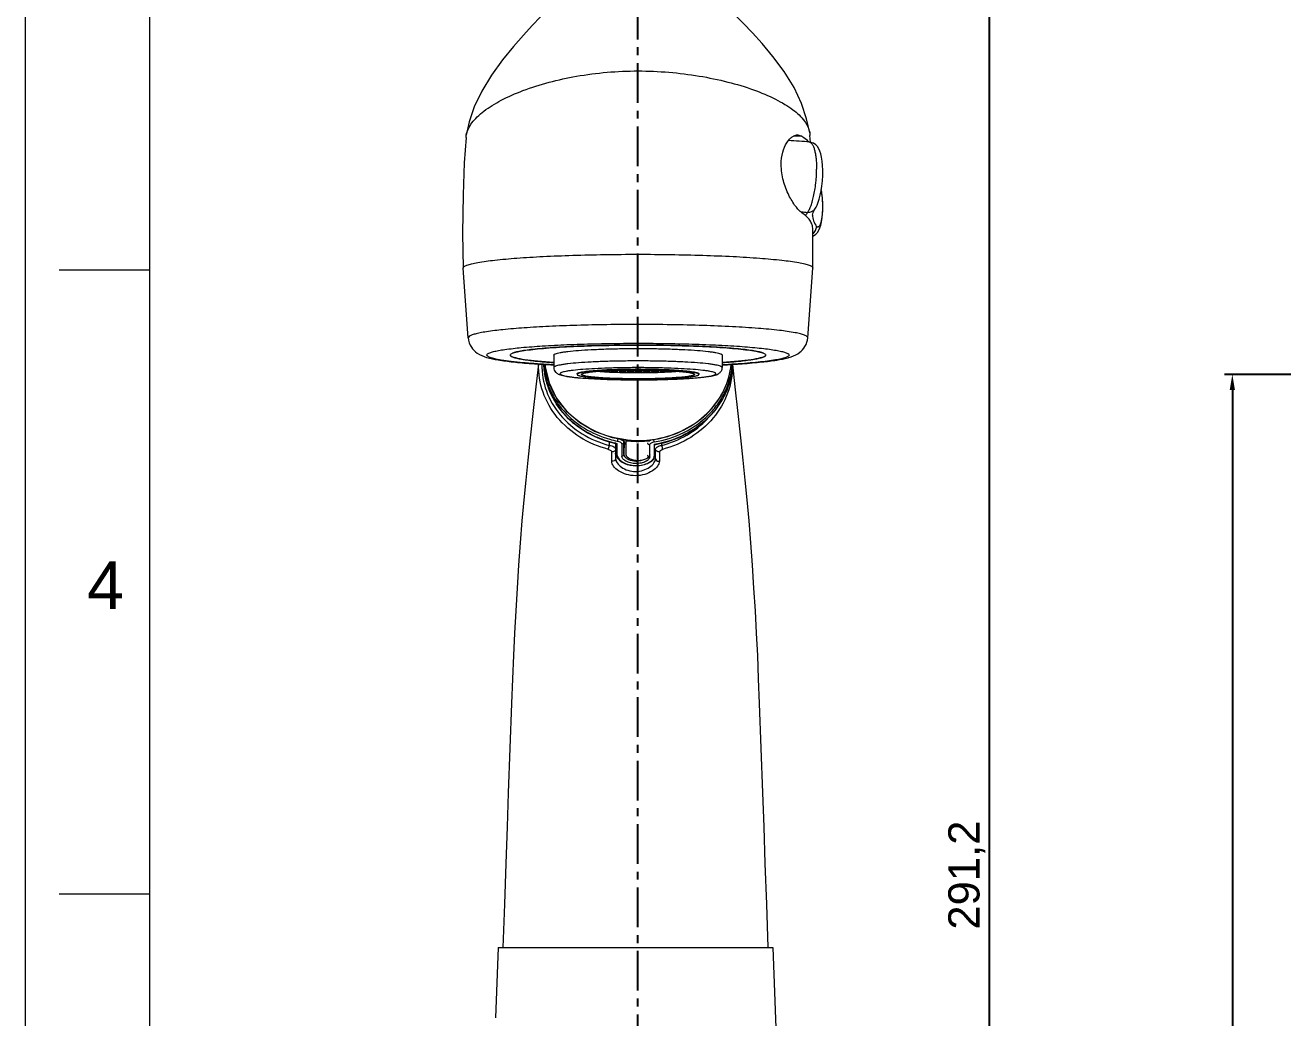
# Model space of a CAD drawing. Header units: millimetres. Extents: x 1991 to 2585, y -707 to 133.
# Drawn here: x 1990.7 to 2192.3, y -306.6 to -147.5 of the extents above; entities that cross this region are included whole.
import ezdxf

# ---------------------------------------------------------------- set-up
doc = ezdxf.new("R2010")
doc.units = ezdxf.units.MM
doc.header["$LTSCALE"] = 0.1
doc.linetypes.add('CENTERX2', pattern=[101.6, 63.5, -12.7, 12.7, -12.7])
doc.layers.get('0').update_dxf_attribs({"lineweight": 13})
doc.layers.add('CENTER', color=1, linetype='CENTERX2')
doc.layers.add('DIM', color=3, linetype='Continuous', lineweight=9)
doc.styles.get("Standard").update_dxf_attribs({"font": 'arial.ttf'})
doc.dimstyles.new('ISO-25', dxfattribs={"dimtxt": 2.5, "dimasz": 2.5, "dimexe": 1.25, "dimexo": 0.625, "dimtad": 1, "dimlfac": 1.33325, "dimtxsty": 'Standard', "dimcen": 2.5, "dimadec": 0, "dimazin": 0, "dimtfac": 1, "dimtmove": 0, "dimatfit": 3, "dimfxl": 0, "dimarcsym": 0})

# ---------------------------------------------------------------- blocks, each defined once
blk = doc.blocks.new('*D23')
at = {"layer": 'Defpoints', "color": 0}
for p in [(2234.84, -203.48), (2184.19, -429.31), (2408.34, -429.31)]:
    blk.add_point(p, dxfattribs=at)
at = {"layer": 'DIM', "color": 3, "lineweight": -2}
for p, q in [((2234.21, -203.48), (2182.94, -203.48)), ((2184.19, -205.98), (2184.19, -426.81)), ((2407.72, -429.31), (2182.94, -429.31))]:
    blk.add_line(p, q, dxfattribs=at)
at = {"layer": 'DIM', "color": 3}
for points in [[(2183.77, -205.98), (2184.61, -205.98), (2184.19, -203.48)], [(2183.77, -426.81), (2184.61, -426.81), (2184.19, -429.31)]]:
    blk.add_solid(points, dxfattribs=at)
at = {"layer": 'DIM', "color": 3, "insert": (2180.56, -316.4), "char_height": 5, "attachment_point": 5, "rotation": 90}
blk.add_mtext('225,8', dxfattribs=at)
blk = doc.blocks.new('*D24')
at = {"layer": 'Defpoints', "color": 0}
for p in [(2088.95, -138.09), (2145.27, -138.09), (2115.8, -429.31)]:
    blk.add_point(p, dxfattribs=at)
at = {"layer": 'DIM', "color": 3, "lineweight": -2}
for p, q in [((2089.57, -138.09), (2146.52, -138.09)), ((2145.27, -426.81), (2145.27, -140.59)), ((2116.43, -429.31), (2146.52, -429.31))]:
    blk.add_line(p, q, dxfattribs=at)
at = {"layer": 'DIM', "color": 3}
for points in [[(2144.86, -140.59), (2145.69, -140.59), (2145.27, -138.09)], [(2144.86, -426.81), (2145.69, -426.81), (2145.27, -429.31)]]:
    blk.add_solid(points, dxfattribs=at)
at = {"layer": 'DIM', "color": 3, "insert": (2141.64, -283.7), "char_height": 5, "attachment_point": 5, "rotation": 90}
blk.add_mtext('291,2', dxfattribs=at)

msp = doc.modelspace()

# ---------------------------------------------------------------- linework, layer by layer
at = {"color": 7, "linetype": 'Continuous'}
for p, q in [((1990.7425, 133.243), (1990.7425, -706.7567)), ((2061.3938, -165.5345), (2061.4373, -165.1332)), ((2114.567, -165.0988), (2115.2045, -165.2997)), ((2116.4634, -164.7897), (2116.5058, -165.2124)), ((2115.2045, -165.2997), (2113.8697, -165.2997)), ((2117.3019, -177.0015), (2117.3013, -177.0024)), ((2115.0775, -177.483), (2115.2206, -177.4949)), ((2010.7425, -186.757), (1996.2065, -186.757)), ((2060.9466, -186.4383), (2060.9465, -186.4361)), ((2061.7476, -197.6174), (2060.9466, -186.4383)), ((2116.1473, -197.6174), (2116.9483, -186.4383)), ((2116.9484, -186.4362), (2116.9483, -186.4379)), ((2061.8813, -197.3947), (2061.7476, -197.6171)), ((2075.4474, -200.383), (2075.4474, -202.3769)), ((2102.4474, -200.383), (2102.4474, -202.3769)), ((2079.1974, -203.3739), (2079.1974, -203.4824)), ((2079.2216, -203.4288), (2079.1975, -203.4824)), ((2083.3667, -202.9399), (2083.3634, -202.9277)), ((2084.3665, -202.9383), (2083.3667, -202.9399)), ((2083.3729, -202.9633), (2084.3727, -202.9617)), ((2083.3936, -203.0414), (2083.3729, -202.9633)), ((2083.3936, -203.0414), (2083.3936, -202.9633)), ((2084.3934, -203.0398), (2083.3936, -203.0414)), ((2084.3496, -202.8748), (2084.3665, -202.9383)), ((2084.3727, -202.9617), (2084.3934, -203.0398)), ((2084.6664, -202.9378), (2084.6464, -202.8622)), ((2084.6664, -202.9378), (2084.6664, -202.8613)), ((2085.6662, -202.9362), (2084.6664, -202.9378)), ((2084.6726, -202.9612), (2085.6724, -202.9596)), ((2084.6933, -203.0393), (2084.6726, -202.9612)), ((2084.6933, -203.0393), (2084.6933, -202.9612)), ((2085.6931, -203.0377), (2084.6933, -203.0393)), ((2084.7071, -202.8596), (2085.6455, -202.8581)), ((2085.6393, -202.8346), (2085.3322, -202.8351)), ((2085.637, -202.8261), (2085.6393, -202.8346)), ((2085.6455, -202.8581), (2085.6662, -202.9362)), ((2085.6724, -202.9596), (2085.6931, -203.0377)), ((2085.9392, -202.8342), (2085.9347, -202.8172)), ((2086.939, -202.8325), (2085.9392, -202.8342)), ((2085.9454, -202.8576), (2086.9452, -202.856)), ((2085.9661, -202.9357), (2085.9454, -202.8576)), ((2085.9661, -202.9357), (2085.9661, -202.8576)), ((2086.9659, -202.9341), (2085.9661, -202.9357)), ((2085.9723, -202.9591), (2086.9721, -202.9575)), ((2085.993, -203.0372), (2085.9723, -202.9591)), ((2085.993, -203.0372), (2085.993, -202.9591)), ((2086.9928, -203.0356), (2085.993, -203.0372)), ((2085.9993, -203.0607), (2086.999, -203.0591)), ((2086.02, -203.1388), (2085.9993, -203.0607)), ((2086.02, -203.1388), (2086.02, -203.0607)), ((2087.0197, -203.1372), (2086.02, -203.1388)), ((2086.929, -202.7949), (2086.939, -202.8325)), ((2086.9452, -202.856), (2086.9659, -202.9341)), ((2086.9721, -202.9575), (2086.9928, -203.0356)), ((2086.999, -203.0591), (2087.0197, -203.1372)), ((2087.2389, -202.832), (2087.2277, -202.7895)), ((2087.2389, -202.832), (2087.2389, -202.7893)), ((2088.2387, -202.8304), (2087.2389, -202.832)), ((2087.2451, -202.8555), (2088.2449, -202.8539)), ((2087.2658, -202.9336), (2087.2451, -202.8555)), ((2087.2658, -202.9336), (2087.2658, -202.8555)), ((2088.2656, -202.932), (2087.2658, -202.9336)), ((2087.2721, -202.957), (2088.2718, -202.9554)), ((2087.2928, -203.0351), (2087.2721, -202.957)), ((2087.2928, -203.0351), (2087.2928, -202.957)), ((2088.2925, -203.0335), (2087.2928, -203.0351)), ((2087.299, -203.0586), (2088.2988, -203.0569)), ((2087.3197, -203.1367), (2087.299, -203.0586)), ((2087.3197, -203.1367), (2087.3197, -203.0586)), ((2088.3195, -203.1351), (2087.3197, -203.1367)), ((2088.2251, -202.7792), (2088.2387, -202.8304)), ((2088.2449, -202.8539), (2088.2656, -202.932)), ((2088.2718, -202.9554), (2088.2925, -203.0335)), ((2088.2988, -203.0569), (2088.3195, -203.1351)), ((2088.5387, -202.8299), (2088.5247, -202.7772)), ((2088.5387, -202.8299), (2088.5387, -202.7771)), ((2089.5384, -202.8283), (2088.5387, -202.8299)), ((2088.5449, -202.8534), (2089.5446, -202.8518)), ((2088.5656, -202.9315), (2088.5449, -202.8534)), ((2088.5656, -202.9315), (2088.5656, -202.8534)), ((2089.5654, -202.9299), (2088.5656, -202.9315)), ((2088.5718, -202.9549), (2089.5716, -202.9533)), ((2088.5925, -203.033), (2088.5718, -202.9549)), ((2088.5925, -203.033), (2088.5925, -202.9549)), ((2089.5923, -203.0314), (2088.5925, -203.033)), ((2088.5987, -203.0565), (2089.5985, -203.0548)), ((2088.6194, -203.1346), (2088.5987, -203.0565)), ((2088.6194, -203.1346), (2088.6194, -203.0565)), ((2089.6192, -203.133), (2088.6194, -203.1346)), ((2089.5252, -202.7784), (2089.5384, -202.8283)), ((2089.5446, -202.8518), (2089.5654, -202.9299)), ((2089.5716, -202.9533), (2089.5923, -203.0314)), ((2089.5985, -203.0548), (2089.6192, -203.133)), ((2089.8384, -202.8278), (2089.8256, -202.7795)), ((2089.8384, -202.8278), (2089.8384, -202.7795)), ((2090.8382, -202.8262), (2089.8384, -202.8278)), ((2089.8446, -202.8513), (2090.8444, -202.8497)), ((2089.8653, -202.9294), (2089.8446, -202.8513)), ((2089.8653, -202.9294), (2089.8653, -202.8513)), ((2090.8651, -202.9278), (2089.8653, -202.9294)), ((2089.8715, -202.9528), (2090.8713, -202.9512)), ((2089.8922, -203.0309), (2089.8715, -202.9528)), ((2089.8922, -203.0309), (2089.8922, -202.9528)), ((2090.892, -203.0293), (2089.8922, -203.0309)), ((2089.8984, -203.0544), (2090.8982, -203.0527)), ((2089.9191, -203.1325), (2089.8984, -203.0544)), ((2089.9191, -203.1325), (2089.9191, -203.0544)), ((2090.9189, -203.1309), (2089.9191, -203.1325)), ((2090.8292, -202.7923), (2090.8382, -202.8262)), ((2090.8444, -202.8497), (2090.8651, -202.9278)), ((2090.8713, -202.9512), (2090.892, -203.0293)), ((2090.8982, -203.0527), (2090.9189, -203.1309)), ((2091.1381, -202.8257), (2091.1304, -202.7967)), ((2091.1381, -202.8257), (2091.1381, -202.7968)), ((2092.1379, -202.8241), (2091.1381, -202.8257)), ((2091.1443, -202.8492), (2092.1441, -202.8476)), ((2091.165, -202.9273), (2091.1443, -202.8492)), ((2091.165, -202.9273), (2091.165, -202.8492)), ((2092.1648, -202.9257), (2091.165, -202.9273)), ((2091.1712, -202.9507), (2092.171, -202.9491)), ((2091.1919, -203.0288), (2091.1712, -202.9507)), ((2091.1919, -203.0288), (2091.1919, -202.9507)), ((2092.1917, -203.0272), (2091.1919, -203.0288)), ((2091.1981, -203.0523), (2092.1979, -203.0506)), ((2091.2188, -203.1304), (2091.1981, -203.0523)), ((2091.2188, -203.1304), (2091.2188, -203.0523)), ((2092.2186, -203.1287), (2091.2188, -203.1304)), ((2092.1441, -202.8476), (2092.1648, -202.9257)), ((2092.171, -202.9491), (2092.1917, -203.0272)), ((2092.1979, -203.0506), (2092.2186, -203.1287)), ((2092.444, -202.8471), (2092.854, -202.8464)), ((2092.4647, -202.9252), (2092.444, -202.8471)), ((2092.4647, -202.9252), (2092.4647, -202.8471)), ((2093.4645, -202.9236), (2092.4647, -202.9252)), ((2092.4709, -202.9486), (2093.4707, -202.947)), ((2092.4916, -203.0267), (2092.4709, -202.9486)), ((2092.4916, -203.0267), (2092.4916, -202.9486)), ((2093.4914, -203.0251), (2092.4916, -203.0267)), ((2093.4501, -202.8693), (2093.4645, -202.9236)), ((2093.4707, -202.947), (2093.4914, -203.0251)), ((2093.7645, -202.9231), (2093.7543, -202.8848)), ((2093.7645, -202.9231), (2093.7645, -202.8854)), ((2094.458, -202.922), (2093.7645, -202.9231)), ((2093.7707, -202.9465), (2094.7704, -202.9449)), ((2093.7914, -203.0246), (2093.7707, -202.9465)), ((2093.7914, -203.0246), (2093.7914, -202.9465)), ((2094.7912, -203.023), (2093.7914, -203.0246)), ((2094.7704, -202.9449), (2094.7912, -203.023)), ((2098.6974, -203.4824), (2098.6586, -203.4145)), ((2098.6974, -203.3739), (2098.6974, -203.4824)), ((2084.8011, -213.5774), (2087.3776, -214.0279)), ((2084.3546, -214.2604), (2084.3546, -214.8503)), ((2085.3539, -214.5381), (2085.3666, -214.5409)), ((2085.3546, -214.5357), (2085.3546, -216.9635)), ((2085.3747, -214.5115), (2085.3617, -214.5086)), ((2085.3666, -214.5409), (2085.3938, -214.5468)), ((2085.3919, -214.5152), (2085.3747, -214.5115)), ((2085.3954, -214.5408), (2085.3954, -216.1902)), ((2085.5066, -214.5707), (2085.6297, -214.5647)), ((2085.6954, -213.764), (2085.6297, -214.1603)), ((2085.6297, -216.4518), (2085.6297, -214.5647)), ((2086.3406, -214.6015), (2086.3406, -216.5784)), ((2086.6922, -214.344), (2086.7039, -213.9101)), ((2086.7489, -214.2312), (2086.6922, -216.3209)), ((2086.6922, -216.3209), (2086.6922, -214.344)), ((2086.7489, -214.2312), (2086.7486, -213.918)), ((2087.0474, -216.3437), (2087.0474, -213.9702)), ((2087.3743, -213.9958), (2087.3753, -214.0213)), ((2087.3764, -214.0295), (2087.3773, -214.0309)), ((2087.3773, -214.0309), (2087.3776, -214.0309)), ((2087.3776, -214.0309), (2087.4028, -214.0333)), ((2090.8282, -214.6987), (2090.8396, -214.6417)), ((2090.8282, -216.6756), (2090.8282, -214.6987)), ((2090.8323, -213.9962), (2090.8716, -213.9917)), ((2090.8428, -214.0573), (2090.9915, -213.9976)), ((2090.8474, -213.94), (2090.8474, -214.0971)), ((2091.5452, -214.2884), (2091.4937, -213.8896)), ((2091.5452, -214.6928), (2091.5452, -216.5798)), ((2091.6719, -214.7041), (2091.5452, -214.6928)), ((2091.7546, -216.9635), (2091.7546, -215.4622)), ((2092.7546, -214.8503), (2092.7546, -214.4615)), ((2084.7315, -217.3785), (2084.7317, -215.8772)), ((2085.4217, -216.3631), (2085.3546, -216.0799)), ((2085.4107, -216.4011), (2085.3615, -216.189)), ((2085.3954, -216.1902), (2085.4477, -216.5013)), ((2089.0083, -217.3428), (2089.4298, -217.2633)), ((2090.8282, -216.6756), (2090.706, -216.6667)), ((2092.3774, -215.8772), (2092.3776, -217.3785)), ((2010.7425, -286.757), (1996.2065, -286.757)), ((2066.5546, -295.3099), (2066.1138, -306.5612)), ((2066.5546, -295.3099), (2110.5546, -295.3099)), ((2110.5546, -295.3099), (2115.8046, -429.3099))]:
    msp.add_line(p, q, dxfattribs=at)
at = {"linetype": 'Continuous'}
msp.add_line((2010.7425, -686.7567), (2010.7425, 113.243), dxfattribs=at)
at = {"color": 7, "linetype": 'Continuous'}
for points in [[(2088.9474, -138.0908), (2086.4081, -138.2921), (2083.8523, -138.9048), (2081.6165, -139.7942), (2079.7411, -140.8147), (2078.2146, -141.8424), (2076.9201, -142.8525), (2075.7371, -143.8781), (2074.5637, -144.9769), (2073.3384, -146.1935), (2072.016, -147.571), (2070.5747, -149.1417), (2068.9969, -150.9514), (2067.2624, -153.0841), (2065.479, -155.5244), (2063.9015, -158.0842), (2062.7061, -160.6015), (2061.8963, -163.0249), (2061.4373, -165.1332)], [(2116.4634, -164.7897), (2115.9771, -162.5184), (2115.1605, -160.0673), (2113.9559, -157.5335), (2112.3517, -154.9559), (2110.5489, -152.5381), (2108.8353, -150.4888), (2107.2708, -148.7517), (2105.8274, -147.2353), (2104.4904, -145.8979), (2103.2453, -144.7137), (2102.0534, -143.6461), (2100.851, -142.6497), (2099.5408, -141.6722), (2098.0105, -140.6856), (2096.1508, -139.7134), (2093.957, -138.8703), (2091.4568, -138.2863), (2088.9474, -138.0908)], [(2116.5725, -166.2838), (2116.5058, -165.2124)], [(2061.3938, -165.5345), (2061.1162, -169.5895), (2060.9479, -174.7362), (2060.8524, -180.8669), (2060.9477, -186.436)], [(2117.3013, -177.0023), (2117.4851, -176.711), (2117.6612, -176.3459), (2117.8264, -175.9124), (2117.9875, -175.3925), (2118.1424, -174.7812), (2118.2857, -174.0799), (2118.4089, -173.3), (2118.5022, -172.4635), (2118.5568, -171.6076), (2118.5684, -170.7731), (2118.538, -169.994), (2118.4703, -169.2924), (2118.3718, -168.6796), (2118.2481, -168.1557), (2118.1007, -167.7101), (2117.9236, -167.3238), (2117.7029, -166.982), (2117.4235, -166.6852), (2117.085, -166.453), (2116.7084, -166.3072), (2116.4429, -166.2615)], [(2116.92, -181.3244), (2117.085, -181.2605), (2117.4235, -181.0283), (2117.7029, -180.7314), (2117.9236, -180.3897), (2118.1007, -180.0034), (2118.2481, -179.5577), (2118.3718, -179.0339), (2118.4703, -178.4211), (2118.538, -177.7194), (2118.5684, -176.9404), (2118.5568, -176.1059), (2118.5022, -175.2499), (2118.4089, -174.4135), (2118.321, -173.8567)], [(2116.9477, -186.4361), (2116.9663, -180.0342)], [(2072.9945, -201.8194), (2072.5906, -205.4681), (2072.1168, -209.7694), (2071.6923, -213.6553), (2071.3092, -217.2003), (2070.9633, -220.4453), (2070.64, -223.5479), (2070.3352, -226.9192), (2070.0589, -230.4474), (2069.8063, -234.0541), (2069.573, -237.7037), (2069.3562, -241.368), (2069.1587, -244.9413), (2068.9836, -248.5283), (2068.8247, -252.2304), (2068.6696, -256.2203), (2068.1567, -270.4972)], [(2074.059, -201.8816), (2074.0716, -202.3046), (2074.6971, -204.8305), (2075.862, -207.2196), (2077.515, -209.3561), (2079.6102, -211.1777), (2082.0656, -212.6026), (2084.8011, -213.5774)], [(2108.4396, -256.2205), (2108.2845, -252.2307), (2108.1256, -248.5286), (2107.9505, -244.9416), (2107.753, -241.3682), (2107.5362, -237.7039), (2107.3029, -234.0544), (2107.0503, -230.4477), (2106.774, -226.9194), (2106.4692, -223.5482), (2106.1459, -220.4455), (2105.8, -217.2005), (2105.417, -213.6555), (2104.9924, -209.7697), (2104.5186, -205.4685), (2104.1203, -201.8704)], [(2085.4477, -216.5013), (2085.6338, -216.8563), (2085.9608, -217.2097), (2086.4098, -217.5291), (2086.9486, -217.79), (2087.557, -217.9807), (2088.2079, -218.0889), (2088.8738, -218.1089), (2089.5305, -218.0392), (2090.1491, -217.8843), (2090.7046, -217.6531), (2091.1696, -217.359), (2091.5153, -217.0235), (2091.6034, -216.8743)], [(2109.8053, -295.3099), (2109.571, -288.3313), (2109.3503, -281.8429), (2109.1452, -275.9359), (2108.9525, -270.4973), (2108.4396, -256.2205)], [(2068.1567, -270.4972), (2067.964, -275.9358), (2067.7589, -281.8428), (2067.5382, -288.3312), (2067.3039, -295.3099)]]:
    msp.add_lwpolyline(points, dxfattribs=at)
for centre, radius, start, end in [((2106.6285, -274.6956), 108.8774, 84.827972, 86.597625), ((2106.9064, -277.0531), 99.9048, 84.726134, 85.226238), ((2088.9474, -460.9631), 262.18, 89.999212, 90.12869), ((2088.9475, -460.9558), 262.1727, 89.869929, 89.999248), ((2110.383, -191.1852), 9.9737, 285.228904, 285.816837), ((2085.9328, -201.3561), 12.1354, 182.422033, 187.922844), ((2086.0146, -201.3432), 12.2182, 187.929489, 192.8654), ((2091.6821, -202.1739), 12.4015, 0.503377, 1.381214), ((2086.1233, -201.3185), 12.3297, 192.864971, 196.521608), ((2086.3065, -201.2621), 12.5213, 196.530768, 202.146437), ((2086.4674, -201.1979), 12.6945, 202.140956, 204.93586), ((2086.7497, -201.0601), 13.0087, 204.962034, 211.749464), ((2086.926, -200.9532), 13.2148, 211.741399, 213.132563), ((2088.8968, -197.8633), 16.6213, 254.415355, 258.66406), ((2088.9043, -198.2332), 16.6565, 257.826624, 258.257743), ((2088.9053, -198.2945), 16.6273, 257.808066, 258.205553), ((2088.9049, -198.2304), 16.6594, 258.257739, 258.662006), ((2088.9433, -197.4552), 16.6168, 263.36722, 263.534323), ((2088.9413, -197.4305), 16.7739, 263.517113, 264.623617), ((2088.9411, -197.4753), 16.5966, 263.534134, 264.582955), ((2088.9466, -197.3311), 16.8734, 264.637373, 276.46825), ((2088.9416, -197.3266), 16.7432, 264.628465, 266.699351), ((2088.9378, -197.3312), 16.7725, 264.749061, 270.033797), ((2088.9433, -197.2947), 16.7752, 266.699783, 270.014196), ((2088.944, -197.2891), 16.7808, 270.011896, 276.484371), ((2088.939, -197.3734), 16.7303, 270.029678, 276.497946), ((2088.9685, -197.4932), 16.5752, 276.47989, 282.726145), ((2088.9547, -197.5137), 16.5891, 276.635314, 282.781286), ((2088.9708, -198.1359), 16.7558, 278.838007, 279.653589), ((2088.9702, -198.1993), 16.7244, 279.296461, 279.699149), ((2086.2579, -216.0772), 0.9033, 180.167075, 187.106924), ((2086.7015, -215.9667), 1.3619, 198.60059, 204.16679), ((2088.6565, -214.2525), 3.1103, 268.73123, 275.421786), ((2088.6623, -214.3185), 3.044, 275.430166, 276.525208), ((2092.2544, -216.8091), 0.5825, 270.015554, 282.211889)]:
    msp.add_arc(centre, radius, start, end, dxfattribs=at)
for points, knots in [([(2061.4373, -165.1332), (2061.5569, -164.4291), (2062.1083, -163.3721), (2063.189, -162.1814), (2064.7099, -160.8908), (2067.147, -159.4149), (2072.0323, -157.2862), (2079.3747, -155.4105), (2085.6437, -154.862), (2088.9474, -154.862)], [0, 0, 0, 0, 0.06978709, 0.11115301, 0.15735985, 0.26403583, 0.38818138, 0.67714903, 1, 1, 1, 1]), ([(2088.9474, -154.862), (2090.6003, -154.862), (2093.885, -155.0068), (2098.6957, -155.6078), (2103.2372, -156.5457), (2107.3425, -157.7707), (2110.3851, -159.0319), (2112.4527, -160.1696), (2114.0693, -161.2555), (2115.6173, -162.66), (2116.3514, -164.109), (2116.4634, -164.7897)], [0, 0, 0, 0, 0.16207418, 0.32195946, 0.47494684, 0.61627562, 0.74152708, 0.79702424, 0.84740448, 0.93235626, 1, 1, 1, 1]), ([(2111.8985, -169.8644), (2111.8985, -169.1954), (2112.0433, -167.9676), (2112.6047, -166.6076), (2113.1969, -165.8218), (2113.7422, -165.321), (2114.2509, -165.0987), (2114.567, -165.0988)], [0, 0, 0, 0, 0.34087148, 0.62193422, 0.73822111, 0.83890419, 1, 1, 1, 1]), ([(2115.2045, -165.2997), (2115.3145, -165.3744), (2115.7074, -165.6559), (2116.0726, -165.9802), (2116.3007, -166.2463)], [0, 0, 0, 0, 0.27504967, 1, 1, 1, 1]), ([(2116.4434, -166.2615), (2116.5217, -166.2686), (2116.6438, -166.332), (2116.7735, -166.4652), (2116.876, -166.6085), (2116.9741, -166.7868), (2117.1064, -167.0875), (2117.251, -167.546), (2117.3883, -168.1847), (2117.491, -168.9238), (2117.5545, -169.7438), (2117.5681, -170.3155), (2117.5681, -170.611)], [0, 0, 0, 0, 0.05058465, 0.08238686, 0.11980696, 0.16329448, 0.21300449, 0.33077791, 0.47157759, 0.6325572, 0.81008988, 1, 1, 1, 1]), ([(2115.2045, -177.598), (2115.0281, -177.4781), (2114.6688, -177.146), (2113.927, -176.2344), (2113.0206, -174.6794), (2112.1586, -172.4408), (2111.8984, -170.7366), (2111.8985, -169.8644)], [0, 0, 0, 0, 0.07421772, 0.16871067, 0.40856225, 0.69649032, 1, 1, 1, 1]), ([(2116.0893, -177.5712), (2116.136, -177.5202), (2116.2287, -177.3976), (2116.4143, -177.0839), (2116.6377, -176.5686), (2116.8836, -175.8211), (2117.1099, -174.928), (2117.3034, -173.9228), (2117.5024, -172.4755), (2117.5681, -171.359), (2117.5681, -170.611)], [0, 0, 0, 0, 0.02884121, 0.06375582, 0.15168791, 0.26208513, 0.39145137, 0.53526082, 0.68834, 1, 1, 1, 1]), ([(2118.2958, -174.0194), (2118.3558, -174.3906), (2118.4514, -175.1456), (2118.5188, -176.2724), (2118.5084, -177.1957), (2118.4564, -177.8893), (2118.3994, -178.3557), (2118.3256, -178.7731), (2118.2376, -179.1332), (2118.1389, -179.429), (2118.0318, -179.655), (2117.9219, -179.8095), (2117.8117, -179.8823), (2117.7267, -179.884), (2117.6681, -179.862), (2117.6129, -179.8189), (2117.5809, -179.7807), (2117.5651, -179.759)], [0, 0, 0, 0, 0.17878759, 0.36153051, 0.53634641, 0.61729323, 0.69214778, 0.75966154, 0.8186879, 0.86825655, 0.90771702, 0.93708173, 0.95802141, 0.96705408, 0.97646057, 0.98722683, 1, 1, 1, 1]), ([(2117.3013, -177.0024), (2117.167, -177.1866), (2116.7941, -177.4933), (2116.3213, -177.5817), (2116.0893, -177.5712)], [0, 0, 0, 0, 0.49525369, 1, 1, 1, 1]), ([(2116.92, -177.9723), (2116.92, -177.8293), (2116.9697, -177.5918), (2117.1193, -177.272), (2117.2336, -177.0954), (2117.3019, -177.0015)], [0, 0, 0, 0, 0.40561707, 0.6708453, 1, 1, 1, 1]), ([(2116.9663, -180.0342), (2116.9113, -179.7536), (2116.8267, -179.3381), (2116.4889, -178.7336), (2115.9317, -178.1324), (2115.4659, -177.7757), (2115.2045, -177.598)], [0.021642997, 0.021642997, 0.021642997, 0.021642997, 0.20324043, 0.428213265, 0.690744412, 1, 1, 1, 1]), ([(2116.0893, -177.5712), (2116.0587, -177.6132), (2115.943, -177.7778), (2115.8386, -177.9505), (2115.7695, -178.0828)], [0, 0, 0, 0, 0.25809743, 1, 1, 1, 1]), ([(2116.92, -177.9723), (2116.92, -178.1226), (2116.9479, -178.4282), (2117.1186, -179.0503), (2117.3664, -179.4861), (2117.5651, -179.759)], [0, 0, 0, 0, 0.23385249, 0.4746434, 1, 1, 1, 1]), ([(2116.9239, -180.986), (2117.1182, -180.8461), (2117.4443, -180.475), (2117.5651, -179.9942), (2117.5651, -179.759)], [0, 0, 0, 0, 0.50447302, 1, 1, 1, 1]), ([(2060.9477, -186.436), (2060.9423, -186.3458), (2061.0734, -186.1995), (2061.2915, -186.0787), (2061.6844, -185.9131), (2062.3491, -185.7323), (2063.8298, -185.4339), (2066.251, -185.1244), (2069.745, -184.8152), (2073.9141, -184.5653), (2078.6088, -184.3788), (2083.6784, -184.264), (2087.1667, -184.2383), (2088.9474, -184.2383)], [0, 0, 0, 0, 0.00958634, 0.01728486, 0.02729304, 0.0543221, 0.09039417, 0.18729133, 0.312984, 0.46230993, 0.63011839, 0.81116746, 1, 1, 1, 1]), ([(2088.9474, -184.2383), (2090.7061, -184.2383), (2094.1789, -184.2636), (2099.2549, -184.3777), (2103.9998, -184.5657), (2108.2219, -184.8198), (2111.7394, -185.1346), (2114.1533, -185.4469), (2115.6065, -185.7471), (2116.2478, -185.9264), (2116.6229, -186.0892), (2116.8309, -186.2074), (2116.9532, -186.3494), (2116.9477, -186.4361)], [0, 0, 0, 0, 0.18647648, 0.3682377, 0.5383439, 0.68998232, 0.81667311, 0.91279167, 0.94787523, 0.97386281, 0.98343314, 0.9907919, 1, 1, 1, 1]), ([(2088.9474, -195.4803), (2087.2891, -195.4803), (2084.028, -195.5034), (2079.2745, -195.6066), (2074.8471, -195.7746), (2070.8946, -196.0002), (2067.5505, -196.2757), (2065.1981, -196.5521), (2063.7069, -196.8058), (2062.8965, -196.9841), (2062.3056, -197.1649), (2061.989, -197.3103), (2061.8813, -197.3947)], [0, 0, 0, 0, 0.18274041, 0.35933949, 0.52390855, 0.67093603, 0.79554124, 0.8936445, 0.93176545, 0.9622313, 0.98492352, 1, 1, 1, 1]), ([(2116.1472, -197.617), (2116.1527, -197.5373), (2116.0468, -197.4045), (2115.8589, -197.2922), (2115.5205, -197.1386), (2114.9349, -196.9683), (2113.5923, -196.681), (2111.3298, -196.3776), (2107.9887, -196.0688), (2103.9118, -195.8151), (2099.2572, -195.6243), (2094.204, -195.5067), (2090.7224, -195.4803), (2088.9474, -195.4803)], [0, 0, 0, 0, 0.00872372, 0.01558574, 0.02451415, 0.04890893, 0.08213356, 0.17424173, 0.29784015, 0.44833411, 0.62000691, 0.80627176, 1, 1, 1, 1]), ([(2061.7482, -197.6171), (2061.7862, -198.1476), (2062.1145, -199.1089), (2063.2149, -200.2149), (2064.1585, -200.5943), (2064.6957, -200.7531)], [0, 0, 0, 0, 0.34885454, 0.63256721, 1, 1, 1, 1]), ([(2064.8586, -200.1955), (2064.9626, -200.114), (2065.2741, -199.9762), (2065.8564, -199.8053), (2066.6611, -199.6372), (2068.1464, -199.3987), (2070.4879, -199.1425), (2073.8069, -198.8921), (2077.7073, -198.6947), (2082.0392, -198.558), (2086.6365, -198.4885), (2091.3225, -198.4889), (2095.9172, -198.5594), (2100.2442, -198.6971), (2103.6052, -198.8681), (2106.0358, -199.0392), (2107.624, -199.1751), (2109.0325, -199.3219), (2110.2479, -199.4783), (2111.2587, -199.6413), (2112.0562, -199.8114), (2112.581, -199.9619), (2112.8865, -200.0984), (2113.057, -200.1968), (2113.2131, -200.3863), (2113.0932, -200.526), (2113.0353, -200.5714)], [0, 0, 0, 0, 0.00810644, 0.02052596, 0.03733129, 0.05843454, 0.112814, 0.18172796, 0.26259802, 0.35235362, 0.4475736, 0.54462066, 0.63978835, 0.72944172, 0.81016538, 0.84620575, 0.87889856, 0.9079419, 0.93306648, 0.95405463, 0.97073914, 0.98303568, 0.98755776, 0.99104817, 0.9954879, 1, 1, 1, 1]), ([(2068.4636, -200.392), (2068.457, -200.3007), (2068.6315, -200.1639), (2068.8786, -200.058), (2069.3621, -199.9001), (2070.1769, -199.7327), (2071.4139, -199.546), (2072.9651, -199.3747), (2075.5812, -199.1531), (2077.6801, -199.04), (2079.1609, -198.9771)], [0, 0, 0, 0, 0.02516381, 0.04789393, 0.07834155, 0.16275301, 0.27783063, 0.4218094, 0.59224361, 1, 1, 1, 1]), ([(2079.1859, -198.9766), (2077.8811, -199.0319), (2076.0132, -199.1304), (2073.6551, -199.3136), (2072.184, -199.458), (2070.9419, -199.6134), (2069.9459, -199.7778), (2069.2767, -199.9286), (2068.8778, -200.0607), (2068.7245, -200.1286), (2068.661, -200.1646)], [0, 0, 0, 0, 0.36873036, 0.52806779, 0.66779445, 0.78607731, 0.88143209, 0.95281929, 0.97940041, 1, 1, 1, 1]), ([(2075.4474, -200.383), (2075.4474, -200.3423), (2075.5043, -200.2785), (2075.6003, -200.2225), (2075.772, -200.1469), (2076.0662, -200.0626), (2076.5128, -199.968), (2077.0782, -199.8771), (2078.0529, -199.7523), (2079.5217, -199.6192), (2081.5421, -199.4933), (2083.8467, -199.3994), (2086.3471, -199.3413), (2088.9474, -199.3217), (2091.5477, -199.3413), (2094.0482, -199.3994), (2096.3528, -199.4933), (2098.3732, -199.6192), (2099.842, -199.7523), (2100.8166, -199.8771), (2101.3821, -199.968), (2101.8287, -200.0626), (2102.1228, -200.1469), (2102.2946, -200.2225), (2102.3906, -200.2785), (2102.4474, -200.3423), (2102.4474, -200.383)], [0, 0, 0, 0, 0.00447729, 0.00799758, 0.01255324, 0.02491642, 0.04166709, 0.06271697, 0.08790053, 0.14973666, 0.22489893, 0.31054911, 0.40343037, 0.49999955, 0.59656873, 0.68945008, 0.77510035, 0.85026257, 0.91209875, 0.93728248, 0.95833252, 0.97508337, 0.98744667, 0.99200238, 0.99552269, 1, 1, 1, 1]), ([(2079.1609, -198.9771), (2079.9313, -198.9444), (2083.1934, -198.827), (2086.4579, -198.7826), (2088.951, -198.7826)], [0, 0, 0, 0, 0.23621899, 1, 1, 1, 1]), ([(2088.3585, -198.7838), (2087.5631, -198.7856), (2084.5049, -198.8066), (2081.4468, -198.8808), (2079.1859, -198.9766)], [0, 0, 0, 0, 0.26006546, 1, 1, 1, 1]), ([(2088.951, -198.7826), (2089.7985, -198.7826), (2093.06, -198.7987), (2096.3215, -198.8746), (2098.7333, -198.977)], [0, 0, 0, 0, 0.25985585, 1, 1, 1, 1]), ([(2098.709, -198.9766), (2097.9868, -198.946), (2094.9325, -198.8353), (2091.876, -198.7891), (2089.5427, -198.7838)], [0, 0, 0, 0, 0.23653071, 1, 1, 1, 1]), ([(2109.2347, -200.1651), (2109.1713, -200.1291), (2109.0181, -200.0611), (2108.6195, -199.9289), (2107.9505, -199.7781), (2106.9547, -199.6136), (2105.7125, -199.4582), (2104.2412, -199.3137), (2101.8825, -199.1304), (2100.0141, -199.0319), (2098.709, -198.9766)], [0, 0, 0, 0, 0.02057671, 0.04713713, 0.11849207, 0.2138282, 0.33210626, 0.47184137, 0.63119927, 1, 1, 1, 1]), ([(2098.7333, -198.977), (2100.2142, -199.04), (2102.3134, -199.153), (2104.9297, -199.3747), (2106.4811, -199.5459), (2107.7181, -199.7327), (2108.5329, -199.9002), (2109.0164, -200.0581), (2109.2635, -200.1639), (2109.4379, -200.3008), (2109.4314, -200.3921)], [0, 0, 0, 0, 0.40776615, 0.57820486, 0.72218582, 0.83726298, 0.92167087, 0.95211545, 0.97484195, 1, 1, 1, 1]), ([(2114.8841, -199.9417), (2115.2081, -199.688), (2115.8251, -199.0018), (2116.1108, -198.1055), (2116.1458, -197.6171)], [0, 0, 0, 0, 0.45666608, 1, 1, 1, 1]), ([(2064.6957, -200.7531), (2065.2975, -200.931), (2066.705, -201.2057), (2069.1136, -201.5121), (2072.0811, -201.7714), (2074.2527, -201.9042), (2075.4281, -201.965)], [0, 0, 0, 0, 0.17404606, 0.39655139, 0.67355474, 1, 1, 1, 1]), ([(2075.4174, -201.9513), (2074.5597, -201.9061), (2072.941, -201.8093), (2070.6736, -201.6318), (2068.7359, -201.434), (2067.1636, -201.2196), (2066.0951, -201.0196), (2065.4485, -200.843), (2065.1139, -200.7223), (2064.8876, -200.6022), (2064.741, -200.4729), (2064.7357, -200.3011), (2064.815, -200.2296), (2064.8586, -200.1955)], [0, 0, 0, 0, 0.2311266, 0.4363386, 0.61201633, 0.75513457, 0.86339737, 0.90403426, 0.93563073, 0.95849007, 0.97369635, 0.98512, 1, 1, 1, 1]), ([(2068.4693, -200.3855), (2068.4707, -200.4543), (2068.5764, -200.5583), (2068.745, -200.6483), (2068.9504, -200.7314), (2069.2086, -200.8117), (2069.6613, -200.9272), (2070.757, -201.1365), (2072.7324, -201.3773), (2074.4468, -201.5173), (2075.4258, -201.5845)], [0, 0, 0, 0, 0.02886869, 0.0523042, 0.08283073, 0.12069565, 0.16597478, 0.27858097, 0.58838876, 1, 1, 1, 1]), ([(2075.4279, -201.5853), (2074.5623, -201.5259), (2073.0116, -201.403), (2070.986, -201.1675), (2069.6648, -200.9444), (2068.9365, -200.734), (2068.682, -200.6248), (2068.5914, -200.5618)], [0, 0, 0, 0, 0.37497001, 0.67201283, 0.88179888, 0.95228606, 1, 1, 1, 1]), ([(2102.4474, -202.3769), (2102.4474, -202.3362), (2102.3906, -202.2724), (2102.2946, -202.2164), (2102.1229, -202.1408), (2101.8287, -202.0565), (2101.3821, -201.9619), (2100.8167, -201.871), (2099.842, -201.7462), (2098.3732, -201.6131), (2096.3528, -201.4872), (2094.0482, -201.3933), (2091.5477, -201.3352), (2088.9474, -201.3156), (2086.3471, -201.3352), (2083.8467, -201.3933), (2081.5421, -201.4872), (2079.5217, -201.6131), (2078.0529, -201.7462), (2077.0782, -201.871), (2076.5128, -201.9619), (2076.0662, -202.0565), (2075.772, -202.1408), (2075.6003, -202.2164), (2075.5043, -202.2724), (2075.4474, -202.3362), (2075.4474, -202.3769)], [0, 0, 0, 0, 0.00447728, 0.00799756, 0.0125532, 0.02491632, 0.04166692, 0.06271685, 0.08790051, 0.14973655, 0.22489877, 0.31054917, 0.40343068, 0.5, 0.59656932, 0.68945083, 0.77510123, 0.85026345, 0.91209949, 0.93728315, 0.95833308, 0.97508368, 0.9874468, 0.99200244, 0.99552272, 1, 1, 1, 1]), ([(2113.0353, -200.5714), (2112.9151, -200.6654), (2112.5434, -200.8185), (2111.8473, -201.0081), (2110.8734, -201.193), (2109.6395, -201.3718), (2108.1558, -201.5402), (2105.7356, -201.7596), (2103.8084, -201.8814), (2102.4558, -201.9525)], [0, 0, 0, 0, 0.04272993, 0.11026866, 0.20281001, 0.31962288, 0.45946844, 0.62077781, 1, 1, 1, 1]), ([(2109.3009, -200.5636), (2109.2096, -200.6264), (2108.9544, -200.7354), (2108.2253, -200.9453), (2106.9047, -201.1681), (2104.8812, -201.4032), (2103.3327, -201.5259), (2102.4685, -201.5852)], [0, 0, 0, 0, 0.04792274, 0.11856788, 0.32847625, 0.62538491, 1, 1, 1, 1]), ([(2102.4687, -201.5846), (2103.4478, -201.5173), (2105.1622, -201.3774), (2107.1377, -201.1366), (2108.2335, -200.9272), (2108.6862, -200.8117), (2108.9444, -200.7315), (2109.1498, -200.6484), (2109.3185, -200.5583), (2109.4242, -200.4543), (2109.4256, -200.3855)], [0, 0, 0, 0, 0.41160297, 0.7214094, 0.8340171, 0.8792974, 0.91716375, 0.94769193, 0.97112911, 1, 1, 1, 1]), ([(2102.4887, -201.9639), (2104.6033, -201.8542), (2107.5083, -201.6647), (2111.0114, -201.2318), (2112.4032, -200.972), (2113.0028, -200.8087)], [0, 0, 0, 0, 0.59984107, 0.82395006, 1, 1, 1, 1]), ([(2113.1014, -200.7813), (2113.2405, -200.7419), (2113.8692, -200.5489), (2114.4799, -200.2589), (2114.8847, -199.9419)], [0, 0, 0, 0, 0.21946293, 1, 1, 1, 1]), ([(2084.2167, -215.4883), (2082.611, -215.0716), (2079.5498, -213.7783), (2075.8472, -210.575), (2073.4786, -206.4437), (2072.9877, -203.3368), (2073.0306, -201.8228)], [0, 0, 0, 0, 0.26216726, 0.51583425, 0.76063425, 1, 1, 1, 1]), ([(2073.527, -201.8506), (2073.5138, -203.2981), (2074.0326, -206.2578), (2076.3393, -210.1796), (2079.8945, -213.22), (2082.8206, -214.4513), (2084.3546, -214.8503)], [0, 0, 0, 0, 0.23932134, 0.48423121, 0.73794765, 1, 1, 1, 1]), ([(2073.8082, -201.8695), (2073.839, -202.6016), (2074.0347, -204.0689), (2074.7195, -206.1903), (2075.7769, -208.1832), (2077.6554, -210.6143), (2080.7885, -213.0718), (2083.791, -214.1964), (2085.3539, -214.5381)], [0, 0, 0, 0, 0.11953278, 0.23993415, 0.36183601, 0.48567247, 0.7390243, 1, 1, 1, 1]), ([(2073.8323, -201.8711), (2073.8836, -202.5472), (2074.1017, -203.8986), (2074.7629, -205.8517), (2075.7437, -207.6937), (2077.457, -209.9601), (2080.2858, -212.3072), (2083.0055, -213.4757), (2084.4313, -213.8735)], [0, 0, 0, 0, 0.11953088, 0.23999336, 0.36194573, 0.48577848, 0.73904497, 1, 1, 1, 1]), ([(2087.024, -213.9608), (2085.3697, -213.7684), (2082.1408, -212.8946), (2078.0141, -210.2028), (2075.087, -206.4165), (2074.1773, -203.3926), (2074.0227, -201.8871)], [0, 0, 0, 0, 0.26194179, 0.5166091, 0.76195929, 1, 1, 1, 1]), ([(2075.4474, -202.3769), (2075.4474, -202.5175), (2075.5014, -202.7842), (2075.7376, -203.1614), (2076.0979, -203.418), (2076.5174, -203.5744), (2076.9394, -203.682), (2077.4206, -203.7738), (2077.98, -203.858), (2078.6225, -203.9362), (2079.6389, -204.038), (2081.0912, -204.1454), (2083.0192, -204.2438), (2085.1468, -204.3134), (2087.403, -204.3517), (2089.7117, -204.3572), (2091.9945, -204.3299), (2094.1739, -204.2707), (2096.177, -204.1818), (2097.9384, -204.0662), (2099.4086, -203.9283), (2100.5671, -203.7672), (2101.2303, -203.6227), (2101.5021, -203.5248)], [0, 0, 0, 0, 0.01573784, 0.02955077, 0.04895433, 0.0638926, 0.07955355, 0.09764716, 0.11870868, 0.14286883, 0.17008233, 0.23304573, 0.30584902, 0.38615999, 0.47130996, 0.55843163, 0.64457725, 0.72683869, 0.80246481, 0.868989, 0.92443148, 0.96766377, 1, 1, 1, 1]), ([(2101.4474, -203.3739), (2101.4474, -203.3362), (2101.3948, -203.2771), (2101.3059, -203.2252), (2101.1469, -203.1553), (2100.8745, -203.0772), (2100.461, -202.9896), (2099.9375, -202.9054), (2099.035, -202.7899), (2097.675, -202.6666), (2095.8042, -202.55), (2093.6703, -202.4631), (2091.3551, -202.4093), (2088.9474, -202.3912), (2086.5397, -202.4093), (2084.2245, -202.4631), (2082.0906, -202.55), (2080.2199, -202.6666), (2078.8599, -202.7899), (2077.9574, -202.9054), (2077.4339, -202.9896), (2077.0204, -203.0772), (2076.748, -203.1553), (2076.589, -203.2252), (2076.5001, -203.2771), (2076.4474, -203.3362), (2076.4474, -203.3739)], [0, 0, 0, 0, 0.00447726, 0.00799752, 0.01255315, 0.02491629, 0.04166698, 0.06271678, 0.08790025, 0.14973707, 0.22490034, 0.31055174, 0.40343264, 0.50000075, 0.59656972, 0.68945105, 0.77510105, 0.85026301, 0.91209899, 0.93728264, 0.95833263, 0.97508345, 0.98744671, 0.9920024, 0.9955227, 1, 1, 1, 1]), ([(2076.4474, -203.3739), (2076.4474, -203.4115), (2076.5001, -203.4707), (2076.589, -203.5225), (2076.748, -203.5925), (2077.0204, -203.6705), (2077.4339, -203.7581), (2077.9574, -203.8423), (2078.8599, -203.9579), (2080.2199, -204.0811), (2082.0907, -204.1977), (2084.2246, -204.2846), (2086.5398, -204.3384), (2088.9475, -204.3566), (2091.3551, -204.3384), (2093.6703, -204.2846), (2095.8043, -204.1977), (2097.675, -204.0811), (2099.035, -203.9579), (2099.9374, -203.8423), (2100.461, -203.7581), (2100.8745, -203.6705), (2101.1469, -203.5925), (2101.3059, -203.5225), (2101.3948, -203.4707), (2101.4474, -203.4115), (2101.4474, -203.3739)], [0, 0, 0, 0, 0.00447726, 0.00799752, 0.01255315, 0.02491629, 0.04166698, 0.06271678, 0.08790025, 0.14973707, 0.22490034, 0.31055174, 0.40343264, 0.50000075, 0.59656972, 0.68945105, 0.77510105, 0.85026301, 0.91209899, 0.93728264, 0.95833263, 0.97508345, 0.98744671, 0.9920024, 0.9955227, 1, 1, 1, 1]), ([(2079.1974, -203.3739), (2079.1974, -203.3445), (2079.2385, -203.2984), (2079.3079, -203.2579), (2079.4319, -203.2034), (2079.6443, -203.1424), (2080.1288, -203.0402), (2080.9418, -202.9318), (2082.1399, -202.8218), (2083.5992, -202.7314), (2085.2636, -202.6634), (2087.0695, -202.6215), (2088.9475, -202.6073), (2090.8255, -202.6215), (2092.6313, -202.6634), (2094.2957, -202.7314), (2095.755, -202.8218), (2096.9531, -202.9318), (2097.7661, -203.0402), (2098.2505, -203.1424), (2098.463, -203.2034), (2098.587, -203.2579), (2098.6564, -203.2984), (2098.6974, -203.3445), (2098.6974, -203.3739)], [0, 0, 0, 0, 0.00447722, 0.00799742, 0.01255298, 0.02491687, 0.04166758, 0.08789525, 0.1497321, 0.22489604, 0.31054874, 0.40343197, 0.5000023, 0.59657219, 0.68945423, 0.7751054, 0.85026801, 0.91210415, 0.95833182, 0.97508264, 0.98744678, 0.99200242, 0.9955227, 1, 1, 1, 1]), ([(2079.1975, -203.4824), (2079.1975, -203.5123), (2079.2398, -203.5591), (2079.3108, -203.5998), (2079.3962, -203.6371), (2079.504, -203.6731), (2079.6932, -203.725), (2080.153, -203.8196), (2080.9862, -203.9298), (2082.2129, -204.04), (2083.7049, -204.1303), (2085.4033, -204.1973), (2087.2413, -204.2374), (2088.5058, -204.245), (2089.1493, -204.244)], [0, 0, 0, 0, 0.00892288, 0.01597847, 0.02512009, 0.03643948, 0.04996749, 0.08362553, 0.17649289, 0.30060331, 0.45124803, 0.62258355, 0.80791609, 1, 1, 1, 1]), ([(2088.7456, -202.7208), (2088.1491, -202.7218), (2086.9788, -202.732), (2085.2768, -202.7721), (2083.6999, -202.8354), (2082.3019, -202.9194), (2081.2714, -203.008), (2080.5722, -203.0903), (2080.1515, -203.1513), (2079.8059, -203.2146), (2079.5368, -203.2793), (2079.3482, -203.344), (2079.2498, -203.3976), (2079.2216, -203.4288)], [0, 0, 0, 0, 0.18660045, 0.36615207, 0.53259148, 0.68029178, 0.80429898, 0.85610332, 0.90053475, 0.93725976, 0.96605108, 0.98684909, 1, 1, 1, 1]), ([(2089.1348, -204.1893), (2088.5375, -204.1903), (2087.3638, -204.1832), (2085.6577, -204.146), (2084.0813, -204.0838), (2082.6964, -203.9999), (2081.5577, -203.8976), (2080.7844, -203.7954), (2080.3576, -203.7076), (2080.182, -203.6594), (2080.0819, -203.626), (2080.0026, -203.5914), (2079.9367, -203.5536), (2079.8974, -203.5101), (2079.8975, -203.4824)], [0, 0, 0, 0, 0.19208529, 0.37741936, 0.54875618, 0.69940191, 0.8235124, 0.91637878, 0.9500359, 0.96356337, 0.97488216, 0.98402311, 0.99107804, 1, 1, 1, 1]), ([(2079.8975, -203.4824), (2079.8975, -203.4555), (2079.9344, -203.4133), (2079.9973, -203.3762), (2080.1093, -203.3262), (2080.3015, -203.2704), (2080.5933, -203.2076), (2080.9628, -203.1473), (2081.6001, -203.0644), (2082.5616, -202.9756), (2083.8858, -202.8911), (2085.3991, -202.8273), (2087.0452, -202.7867), (2088.1805, -202.7764), (2088.7601, -202.7755)], [0, 0, 0, 0, 0.00899036, 0.01601897, 0.02509907, 0.04972234, 0.08306954, 0.12497908, 0.17513368, 0.29837378, 0.4483809, 0.61964406, 0.80581754, 1, 1, 1, 1]), ([(2082.5434, -202.985), (2083.0132, -203.0218), (2084.021, -203.0841), (2086.218, -203.1719), (2087.9457, -203.1943), (2089.1348, -203.1923)], [0, 0, 0, 0, 0.21434738, 0.45915907, 1, 1, 1, 1]), ([(2098.6586, -203.4145), (2098.6227, -203.3831), (2098.5112, -203.3296), (2098.3013, -203.2637), (2098.0091, -203.1984), (2097.6384, -203.1347), (2097.1912, -203.0736), (2096.4548, -202.9917), (2095.3772, -202.9041), (2093.9239, -202.8223), (2092.2958, -202.7624), (2090.55, -202.7266), (2089.3533, -202.7199), (2088.7456, -202.7208)], [0, 0, 0, 0, 0.01434509, 0.03640882, 0.06640196, 0.10421407, 0.1495845, 0.20215499, 0.32708347, 0.47474501, 0.64002736, 0.81716859, 1, 1, 1, 1]), ([(2088.7601, -202.7755), (2089.3574, -202.7745), (2090.5311, -202.7816), (2092.2372, -202.8188), (2093.8136, -202.881), (2095.1985, -202.9649), (2096.3371, -203.0672), (2097.1105, -203.1694), (2097.5373, -203.2572), (2097.7129, -203.3054), (2097.813, -203.3388), (2097.8922, -203.3734), (2097.9581, -203.4112), (2097.9974, -203.4547), (2097.9974, -203.4824)], [0, 0, 0, 0, 0.19208529, 0.37741936, 0.54875618, 0.69940191, 0.8235124, 0.91637878, 0.9500359, 0.96356337, 0.97488216, 0.98402311, 0.99107804, 1, 1, 1, 1]), ([(2089.1348, -203.1923), (2090.2588, -203.1905), (2092.3355, -203.1575), (2094.4108, -203.0589), (2095.3607, -202.9843)], [0, 0, 0, 0, 0.54119496, 1, 1, 1, 1]), ([(2097.9974, -203.4824), (2097.9974, -203.5093), (2097.9605, -203.5515), (2097.8976, -203.5886), (2097.7855, -203.6386), (2097.5934, -203.6944), (2097.3016, -203.7572), (2096.9321, -203.8175), (2096.2948, -203.9004), (2095.3333, -203.9892), (2094.0091, -204.0737), (2092.4957, -204.1375), (2090.8497, -204.1781), (2089.7144, -204.1884), (2089.1348, -204.1893)], [0, 0, 0, 0, 0.00899036, 0.01601897, 0.02509907, 0.04972234, 0.08306954, 0.12497908, 0.17513368, 0.29837378, 0.4483809, 0.61964406, 0.80581754, 1, 1, 1, 1]), ([(2089.1493, -204.244), (2089.7737, -204.243), (2090.9969, -204.2319), (2092.7702, -204.1882), (2094.4007, -204.1194), (2095.8273, -204.0284), (2096.8631, -203.9327), (2097.5498, -203.8434), (2097.9479, -203.7784), (2098.2622, -203.7108), (2098.4692, -203.6507), (2098.5899, -203.5968), (2098.6577, -203.5568), (2098.6974, -203.5113), (2098.6974, -203.4824)], [0, 0, 0, 0, 0.19418402, 0.38035874, 0.55162309, 0.70163134, 0.82487163, 0.8750259, 0.91693481, 0.95028112, 0.97490319, 0.98398263, 0.99101054, 1, 1, 1, 1]), ([(2091.5452, -214.2884), (2093.1783, -214.0345), (2096.3446, -213.0529), (2099.7128, -210.688), (2101.7721, -208.2763), (2102.9536, -206.2755), (2103.7478, -204.1262), (2104.0046, -202.6279), (2104.062, -201.8786)], [0, 0, 0, 0, 0.261504, 0.51543918, 0.63935644, 0.76110406, 0.88109921, 1, 1, 1, 1]), ([(2104.0864, -201.8742), (2104.0541, -202.6323), (2103.8446, -204.1526), (2103.109, -206.3447), (2101.973, -208.3946), (2099.9566, -210.8771), (2096.6059, -213.3333), (2093.4256, -214.3746), (2091.7806, -214.6544)], [0, 0, 0, 0, 0.11900284, 0.23899277, 0.36066828, 0.48449235, 0.73831377, 1, 1, 1, 1]), ([(2091.7879, -214.6847), (2093.431, -214.4038), (2096.6087, -213.36), (2099.956, -210.9004), (2101.9718, -208.4138), (2103.1084, -206.3586), (2103.8446, -204.1599), (2104.0542, -202.6349), (2104.0865, -201.8742)], [0, 0, 0, 0, 0.26116984, 0.51477992, 0.63865229, 0.76047948, 0.88070701, 1, 1, 1, 1]), ([(2092.6198, -213.6612), (2094.0925, -213.3284), (2096.923, -212.2664), (2100.4723, -209.569), (2102.9597, -206.0177), (2103.7391, -203.264), (2103.8801, -201.8909)], [0, 0, 0, 0, 0.26148897, 0.51548059, 0.76093644, 1, 1, 1, 1]), ([(2092.6247, -213.6917), (2094.096, -213.3577), (2096.9247, -212.2925), (2100.473, -209.59), (2102.9606, -206.0291), (2103.7402, -203.2678), (2103.8809, -201.8901)], [0, 0, 0, 0, 0.26099373, 0.51478477, 0.76042841, 1, 1, 1, 1]), ([(2104.0831, -202.0649), (2104.0963, -203.5604), (2103.5592, -206.6177), (2101.1748, -210.6681), (2097.5005, -213.8066), (2094.4774, -215.0771), (2092.8925, -215.4883)], [0, 0, 0, 0, 0.2393466, 0.4842521, 0.73794839, 1, 1, 1, 1]), ([(2101.5021, -203.5248), (2101.6865, -203.4584), (2102.0032, -203.3051), (2102.3569, -202.8986), (2102.4474, -202.5611), (2102.4474, -202.3769)], [0, 0, 0, 0, 0.37175734, 0.65053184, 1, 1, 1, 1]), ([(2085.3617, -214.5086), (2084.3827, -214.2955), (2082.4737, -213.6961), (2079.8534, -212.2972), (2077.5941, -210.4579), (2076.3757, -208.9666), (2075.8598, -208.1761)], [0, 0, 0, 0, 0.25709208, 0.51004358, 0.75778392, 1, 1, 1, 1]), ([(2092.7546, -214.8503), (2094.1528, -214.4838), (2096.8315, -213.402), (2099.1078, -211.6112), (2100.0691, -210.5872)], [0, 0, 0, 0, 0.50717017, 1, 1, 1, 1]), ([(2084.2152, -215.4926), (2084.2191, -215.3957), (2084.2632, -215.1793), (2084.3183, -214.9672), (2084.3565, -214.851)], [0, 0, 0, 0, 0.44235484, 1, 1, 1, 1]), ([(2084.2152, -215.4926), (2084.3422, -215.5256), (2084.5416, -215.604), (2084.7305, -215.7862), (2084.7317, -215.8772)], [0, 0, 0, 0, 0.59046061, 1, 1, 1, 1]), ([(2084.3546, -214.8568), (2084.4826, -214.8734), (2084.7283, -214.9288), (2085.0919, -215.0762), (2085.3546, -215.3011), (2085.3546, -215.4622)], [0, 0, 0, 0, 0.31667778, 0.60493621, 1, 1, 1, 1]), ([(2085.3546, -215.4622), (2085.3546, -215.5919), (2085.1815, -215.8688), (2084.874, -215.9081), (2084.7317, -215.8772)], [0, 0, 0, 0, 0.47113189, 1, 1, 1, 1]), ([(2085.6297, -214.1603), (2085.7204, -214.1787), (2085.892, -214.2252), (2086.1163, -214.3271), (2086.2789, -214.4442), (2086.3403, -214.5539), (2086.3406, -214.6015)], [0, 0, 0, 0, 0.31641893, 0.60629093, 0.83713346, 1, 1, 1, 1]), ([(2085.6954, -213.764), (2085.8234, -213.7828), (2086.0648, -213.8376), (2086.3416, -213.9496), (2086.5184, -214.0655), (2086.6355, -214.1717), (2086.6922, -214.2779), (2086.6922, -214.344)], [0, 0, 0, 0, 0.31883298, 0.60784475, 0.73118679, 0.83705331, 1, 1, 1, 1]), ([(2086.3406, -214.6015), (2086.4225, -214.6143), (2086.5606, -214.5839), (2086.6701, -214.4592), (2086.6912, -214.3805), (2086.6922, -214.344)], [0, 0, 0, 0, 0.51399208, 0.7732759, 1, 1, 1, 1]), ([(2087.0373, -214.7592), (2086.9544, -214.6775), (2086.8226, -214.5198), (2086.749, -214.3188), (2086.7489, -214.2312)], [0, 0, 0, 0, 0.57074726, 1, 1, 1, 1]), ([(2087.3753, -214.0213), (2087.3755, -214.0225), (2087.3758, -214.0244), (2087.3763, -214.0263), (2087.3766, -214.027)], [0, 0, 0, 0, 0.59823633, 1, 1, 1, 1]), ([(2090.491, -214.4328), (2090.491, -214.469), (2090.5095, -214.5472), (2090.6133, -214.6731), (2090.7474, -214.7077), (2090.8282, -214.6987)], [0, 0, 0, 0, 0.22818616, 0.48719186, 1, 1, 1, 1]), ([(2090.8396, -214.6417), (2090.857, -214.5971), (2090.9352, -214.5095), (2091.1689, -214.3723), (2091.3886, -214.3127), (2091.5452, -214.2884)], [0, 0, 0, 0, 0.17716031, 0.41417451, 1, 1, 1, 1]), ([(2091.7546, -215.4622), (2091.7546, -215.3009), (2092.0178, -215.0759), (2092.3814, -214.9287), (2092.6268, -214.8734), (2092.7546, -214.8568)], [0, 0, 0, 0, 0.39548394, 0.68400917, 1, 1, 1, 1]), ([(2092.3774, -215.8772), (2092.2352, -215.9081), (2091.9277, -215.8688), (2091.7546, -215.5919), (2091.7546, -215.4622)], [0, 0, 0, 0, 0.52886713, 1, 1, 1, 1]), ([(2092.3774, -215.8772), (2092.3782, -215.7862), (2092.5679, -215.604), (2092.767, -215.5256), (2092.8939, -215.4926)], [0, 0, 0, 0, 0.40958099, 1, 1, 1, 1]), ([(2092.8939, -215.4926), (2092.8901, -215.3969), (2092.8467, -215.1825), (2092.7922, -214.9723), (2092.7546, -214.8568)], [0, 0, 0, 0, 0.44074317, 1, 1, 1, 1]), ([(2085.3546, -216.9635), (2085.3546, -217.0932), (2085.1814, -217.3702), (2084.8738, -217.4094), (2084.7315, -217.3785)], [0, 0, 0, 0, 0.47112559, 1, 1, 1, 1]), ([(2088.5546, -219.7109), (2088.0605, -219.7107), (2087.108, -219.5789), (2085.8841, -219.0319), (2085.0277, -218.3039), (2084.7315, -217.6613), (2084.7316, -217.3785)], [0, 0, 0, 0, 0.30786271, 0.58987694, 0.8238138, 1, 1, 1, 1]), ([(2085.3546, -216.9635), (2085.3546, -217.2095), (2085.6007, -217.7667), (2086.3152, -218.4143), (2087.3424, -218.9051), (2088.558, -219.0868), (2089.7722, -218.9032), (2090.7972, -218.412), (2091.5096, -217.765), (2091.7546, -217.2087), (2091.7546, -216.9635)], [0, 0, 0, 0, 0.0900448, 0.20848119, 0.3489755, 0.50045799, 0.65175756, 0.79190409, 0.91023613, 1, 1, 1, 1]), ([(2085.6297, -216.4518), (2085.5668, -216.4391), (2085.4475, -216.3776), (2085.3955, -216.2504), (2085.3954, -216.1903)], [0, 0, 0, 0, 0.51640779, 1, 1, 1, 1]), ([(2085.6297, -216.4518), (2085.6297, -216.6479), (2085.7968, -216.9633), (2086.1351, -217.2898), (2086.6519, -217.6441), (2087.4749, -217.9695), (2088.5801, -218.1245), (2089.6866, -218.0173), (2090.5153, -217.7277), (2091.036, -217.3952), (2091.3778, -217.083), (2091.5451, -216.773), (2091.5451, -216.5798)], [0, 0, 0, 0, 0.08220596, 0.13624717, 0.19843138, 0.34301795, 0.50282807, 0.66193473, 0.8047397, 0.86622325, 0.91902219, 1, 1, 1, 1]), ([(2089.5154, -218.0526), (2088.9282, -218.1965), (2087.7189, -218.214), (2086.6141, -217.7211), (2086.1719, -217.3758)], [0, 0, 0, 0, 0.51870394, 1, 1, 1, 1]), ([(2086.6922, -216.3209), (2086.6912, -216.3574), (2086.6701, -216.4362), (2086.5606, -216.5608), (2086.4225, -216.5912), (2086.3406, -216.5784)], [0, 0, 0, 0, 0.22672402, 0.4860078, 1, 1, 1, 1]), ([(2090.8282, -216.6756), (2090.8282, -216.8198), (2090.7023, -217.0514), (2090.442, -217.2788), (2090.0456, -217.5187), (2089.4164, -217.7228), (2088.5801, -217.7965), (2087.7446, -217.6865), (2087.1189, -217.4554), (2086.7248, -217.1988), (2086.4667, -216.9605), (2086.3406, -216.7249), (2086.3406, -216.5784)], [0, 0, 0, 0, 0.08039079, 0.13263589, 0.19376441, 0.33681812, 0.49709858, 0.65807118, 0.8029304, 0.86483279, 0.91835167, 1, 1, 1, 1]), ([(2086.6922, -216.3209), (2086.6922, -216.3391), (2086.6975, -216.4161), (2086.7239, -216.4906), (2086.7509, -216.5427)], [0, 0, 0, 0, 0.23692995, 1, 1, 1, 1]), ([(2086.7509, -216.5427), (2086.8105, -216.658), (2087.0182, -216.8808), (2087.6166, -217.2363), (2088.1902, -217.3533), (2088.5876, -217.362)], [0, 0, 0, 0, 0.18732874, 0.42622175, 1, 1, 1, 1]), ([(2088.9474, -217.3049), (2088.7034, -217.3049), (2088.2322, -217.2506), (2087.5487, -217.0261), (2087.0474, -216.6308), (2087.0474, -216.3437)], [0, 0, 0, 0, 0.32559775, 0.61686402, 1, 1, 1, 1]), ([(2092.3776, -217.3785), (2092.3777, -217.6609), (2092.0819, -218.3036), (2091.2255, -219.0317), (2090.0014, -219.5787), (2089.0489, -219.711), (2088.5546, -219.7109)], [0, 0, 0, 0, 0.17594057, 0.41014141, 0.6919974, 1, 1, 1, 1]), ([(2090.8474, -216.3436), (2090.8474, -216.6308), (2090.3462, -217.0261), (2089.6627, -217.2507), (2089.1915, -217.3049), (2088.9474, -217.3049)], [0, 0, 0, 0, 0.38313875, 0.67440559, 1, 1, 1, 1]), ([(2090.706, -216.6667), (2090.6453, -216.6505), (2090.5355, -216.5855), (2090.491, -216.4649), (2090.491, -216.4097)], [0, 0, 0, 0, 0.53257479, 1, 1, 1, 1]), ([(2091.7546, -216.9635), (2091.7546, -217.0726), (2091.8761, -217.3135), (2092.1265, -217.3917), (2092.2546, -217.3917)], [0, 0, 0, 0, 0.45985079, 1, 1, 1, 1])]:
    msp.add_open_spline(points, degree=3, knots=knots, dxfattribs=at)
msp.add_open_spline([(2091.7581, -216.4424), (2091.7146, -216.5148), (2091.6286, -216.5669), (2091.5452, -216.5798)], degree=3, dxfattribs=at)
at = {"layer": 'CENTER'}
msp.add_line((2088.9474, -525.7218), (2088.9474, -130.596), dxfattribs=at)

# ---------------------------------------------------------------- texts
at = {"insert": (2003.6244, -237.2485), "char_height": 7.6238, "attachment_point": 5}
msp.add_mtext_dynamic_manual_height_columns('4', width=50, gutter_width=12.5, heights=[0], dxfattribs=at)

# ---------------------------------------------------------------- dimensions: what is measured, and where the dimension line sits
at = {"layer": 'DIM'}
for base, p1, p2, picture, middle in [((2145.2734, -138.0908), (2115.8046, -429.3099), (2088.9474, -138.0908), '*D24', (2141.6436, -283.7003)), ((2184.1913, -429.3099), (2234.838, -203.4824), (2408.3449, -429.3099), '*D23', (2180.5615, -316.3961))]:
    dim = msp.add_linear_dim(base=base, p1=p1, p2=p2, angle=90, dimstyle='ISO-25', override={"dimtxt": 5, "dimdec": 1, "dimlfac": 1, "dimcen": 5, "dimclrd": 3, "dimclre": 3, "dimclrt": 3, "dimtdec": 1, "dimfxl": 1.25}, dxfattribs=at)
    dim.commit()
    dim.dimension.update_dxf_attribs({"geometry": picture, "text_midpoint": middle})

doc.saveas('drawing.dxf')
